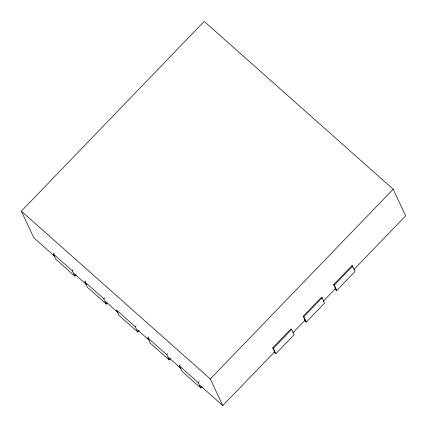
<?xml version="1.0" encoding="UTF-8"?>
<svg xmlns="http://www.w3.org/2000/svg" width="427" height="427" viewBox="0 0 427 427"><rect width="100%" height="100%" fill="white"/><g stroke="black" fill="none" stroke-linecap="round" stroke-linejoin="round"><path stroke-width="0.64" d="M54.763 256.381L33.824 237.78L21.35 211.151L204.218 21.409L393.176 189.22L405.65 215.848L353.839 269.608M76.166 274.662L74.778 276.104L55.884 259.322L53.391 254.001L54.314 253.04M74.778 276.104L72.286 270.782L73.209 269.821M107.198 303.111L106.27 304.072L87.375 287.291L84.882 281.964L85.806 281.009M106.27 304.072L103.777 298.745L104.7 297.79M139.154 330.599L137.766 332.041L135.268 326.714L136.197 325.758M170.645 358.568L169.257 360.009L150.363 343.228L147.865 337.901L148.793 336.94M169.257 360.009L166.76 354.682L167.688 353.721M202.136 386.536L200.749 387.978L181.854 371.196L179.361 365.87L180.285 364.909M200.749 387.978L198.256 382.651L199.179 381.69M273.862 351.96L275.847 353.721L294.134 334.747L291.641 329.42L291.011 328.865L272.72 347.84L274.593 351.832L222.782 405.591L210.303 378.962L393.176 189.22M292.879 332.857L305.07 320.207L303.202 316.215L321.488 297.24L322.118 297.8L324.611 303.122L306.324 322.097L304.339 320.335M323.356 301.232L335.547 288.583L333.679 284.59L351.965 265.615L352.595 266.176L355.088 271.503L336.802 290.472L334.816 288.711M275.847 353.721L273.349 348.395L291.641 329.42M306.324 322.097L303.832 316.77L322.118 297.8M336.802 290.472L334.309 285.151L352.595 266.176M333.679 284.59L334.309 285.151M303.202 316.215L303.832 316.77M304.083 319.332L305.07 320.207M272.72 347.84L273.349 348.395M21.35 211.151L210.303 378.962M53.391 254.001L72.286 270.782M84.882 281.964L103.777 298.745M135.268 326.714L116.374 309.933L118.871 315.259L137.766 332.041M147.865 337.901L166.76 354.682M179.361 365.87L198.256 382.651M74.207 273.648L86.67 284.718M105.618 301.542L118.082 312.612M137.526 329.879L148.991 340.063M168.435 357.33L180.899 368.4M199.847 385.223L222.782 405.591M351.965 265.615L352.766 267.329M321.488 297.24L322.022 298.382"/></g></svg>
